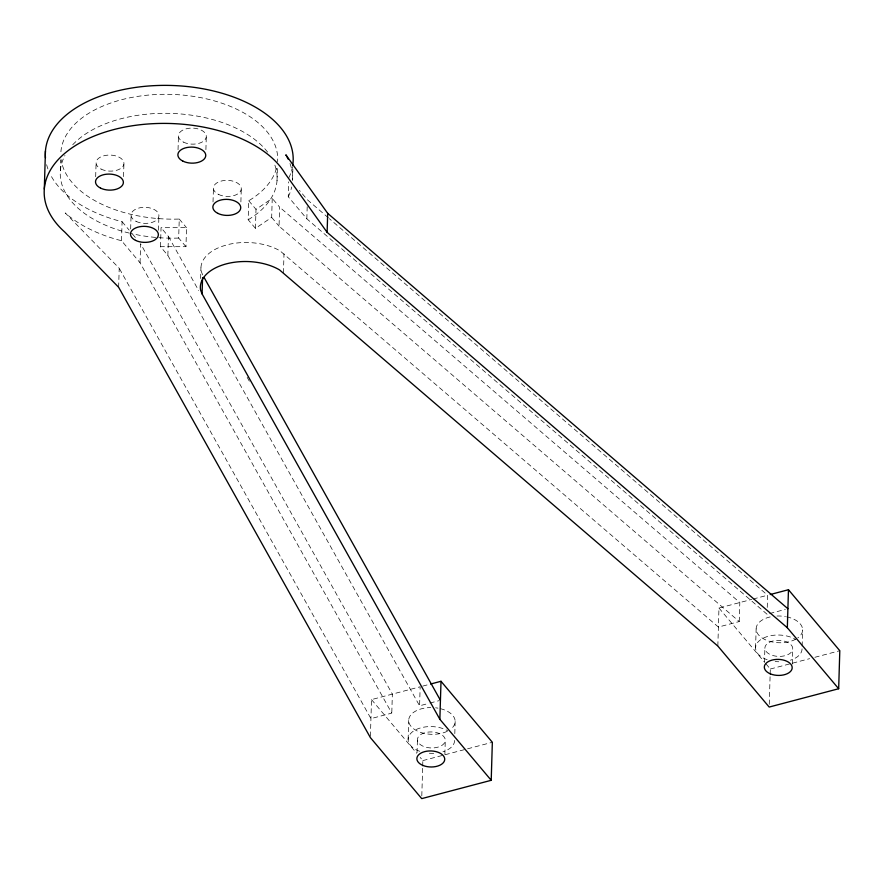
<?xml version="1.0" encoding="UTF-8"?>
<svg xmlns="http://www.w3.org/2000/svg" width="884" height="884" viewBox="0 0 884 884"><rect width="100%" height="100%" fill="white"/><g stroke="black" fill="none" stroke-linecap="round" stroke-linejoin="round"><path stroke-width="0.66" stroke-dasharray="4.42 3.31" d="M60.344 170.778L60.664 159.916M95.682 176.712L96.08 163.131M118.644 287.278L119.218 268.261L65.239 212.956A123.981 71.284 1.7 0 0 117.926 239.785L121.528 240.702L140.059 262.769L391.789 713.123L370.948 718.615L119.218 268.261M121.528 240.702L122.091 221.696L118.489 220.768A123.981 71.284 1.7 0 1 50.3 174.402M123.539 176.634L123.948 163.065M130.666 228.967L131.064 215.387M140.059 262.769L140.622 243.763L392.352 694.106L391.789 713.123M158.49 230.26L158.932 215.32M160.49 246.691L161.054 227.685L186.524 227.674L185.96 246.691L160.49 246.691L167.861 255.443L419.591 705.797L428.707 703.388M167.861 255.443L168.424 236.437L161.054 227.685M178.038 149.739L178.446 136.158M185.96 246.691L178.678 238.05L179.253 219.033L177.993 219.088A108.478 62.377 1.7 0 1 61.151 159.606M200.624 278.526L200.944 267.664M205.906 149.661L206.303 136.092M213.022 201.994L213.431 188.414M240.89 201.928L241.288 188.347M255.443 228.37L256.006 209.364L272.239 198.381L271.675 217.398L255.443 228.37L248.172 219.74L248.736 200.723L249.62 200.215A108.478 62.377 1.7 0 0 277.068 165.584M277.023 180.701L277.432 167.12M202.646 274.902L201.22 271.311A46.487 26.73 1.7 0 1 221.619 246.503L227.133 244.791A46.487 26.73 1.7 0 1 280.062 250.879L718.405 627.054L739.245 621.551L279.046 226.149L279.609 207.132L272.239 198.381M283.444 272.825L284.007 253.818M767.047 614.225L306.836 218.823L288.25 196.767L288.692 181.839M292.549 180.049L292.869 169.187M306.836 218.823L307.201 206.602M370.418 736.261L371.512 699.598L420.154 686.78L419.591 705.797M408.121 739.466L408.684 720.46M417.049 752.726L417.447 739.146M421.801 795.898L422.651 767.378M422.685 766.03L422.85 760.594L420.198 757.444M444.873 754.339L445.271 740.759A13.945 8.022 1.7 0 0 425.204 732.637A13.945 8.022 1.7 0 0 423.613 746.461A13.945 8.022 1.7 0 0 445.271 740.759M454.807 733.643L455.161 721.421M717.841 646.06L718.968 608.037L751.731 599.407M739.245 621.551L739.82 602.545L279.609 207.132M755.577 647.906L756.14 628.9M764.461 662.525L764.903 647.585M767.246 607.441L767.61 595.219L329.367 218.679M769.257 704.338L770.108 675.818M770.152 674.459L770.307 669.033L765.003 662.724M792.285 664.127L792.727 649.199A13.945 8.022 1.7 0 0 772.66 641.066A13.945 8.022 1.7 0 0 771.069 654.9A13.945 8.022 1.7 0 0 792.727 649.199M802.142 646.16L802.628 629.861M288.814 177.761L289.83 175.618A123.981 71.284 1.7 0 0 292.471 166.844M288.25 196.767L289.267 194.635A123.981 71.284 1.7 0 0 291.687 186.966M248.172 219.74L249.056 219.232A108.478 62.377 1.7 0 0 273.675 162.181M422.762 686.094L429.27 684.382M753.046 599.054L767.61 595.219M430.011 703.045L439.138 700.647M769.655 613.54L785.29 609.419M422.85 760.594L443.823 755.069M445.138 754.715L492.344 742.284M770.307 669.033L791.291 663.497M792.594 663.155L809.645 658.668M814.893 657.287L839.8 650.723M178.678 238.05L177.43 238.105A108.478 62.377 1.7 0 1 157.02 237.542M328.329 217.784L307.4 199.806L299.433 190.358M718.968 608.037L764.107 661.674M271.675 217.398L279.046 226.149M248.736 200.723L256.006 209.364M179.253 219.033L186.524 227.674M122.091 221.696L129.152 230.105M132.677 234.304L135.329 237.453M371.512 699.598L416.651 753.234M168.424 236.437L198.712 290.626M247.166 377.324L249.863 382.131M47.935 168.932A123.981 71.284 1.7 0 1 46.587 164.49M60.908 151.772A108.478 62.377 1.7 0 1 174.126 94.489A108.478 62.377 1.7 0 1 277.587 161.684M289.996 163.54A123.981 71.284 1.7 0 1 292.571 180.281M155.661 237.42A108.478 62.377 1.7 0 1 130.567 233.398M129.296 233.089A108.478 62.377 1.7 0 1 64.963 155.462M72.731 144.755A108.478 62.377 1.7 0 1 172.712 113.461A108.478 62.377 1.7 0 1 268.128 152.81M786.594 616.811A23.249 13.37 1.7 0 1 797.799 637.905M795.788 639.176A23.249 13.37 1.7 0 1 759.875 636.259A23.249 13.37 1.7 0 1 771.091 616.723M776.992 616.026A23.249 13.37 1.7 0 1 785.434 616.59M440.287 708.636A23.249 13.37 1.7 0 1 452.033 728.04M447.227 731.311A23.249 13.37 1.7 0 1 410.386 725.532A23.249 13.37 1.7 0 1 430.751 707.565M435.602 707.808A23.249 13.37 1.7 0 1 437.978 708.15M454.597 740.438A23.249 13.37 1.7 0 1 442.95 751.776M433.757 753.301A23.249 13.37 1.7 0 1 426.486 752.925M419.712 751.289A23.249 13.37 1.7 0 1 412.95 731.433A23.249 13.37 1.7 0 1 447.823 730.836M802.053 648.867A23.249 13.37 1.7 0 1 790.406 660.204M778.782 661.762A23.249 13.37 1.7 0 1 775.146 661.519M767.168 659.729A23.249 13.37 1.7 0 1 760.406 639.872A23.249 13.37 1.7 0 1 795.28 639.276M183.452 142.114A13.945 8.022 1.7 0 0 206.116 137.76A13.945 8.022 1.7 0 0 187.552 128.5A13.945 8.022 1.7 0 0 183.452 142.114M136.081 221.343A13.945 8.022 1.7 0 0 158.733 216.989A13.945 8.022 1.7 0 0 140.18 207.729A13.945 8.022 1.7 0 0 136.081 221.343M218.436 194.37A13.945 8.022 1.7 0 0 241.1 190.016A13.945 8.022 1.7 0 0 222.536 180.756A13.945 8.022 1.7 0 0 218.436 194.37M101.096 169.087A13.945 8.022 1.7 0 0 123.76 164.733A13.945 8.022 1.7 0 0 105.196 155.473A13.945 8.022 1.7 0 0 101.096 169.087"/><path stroke-width="1.33" d="M44.31 189.077L45.438 151.065M202.082 293.908L200.657 290.328A46.487 26.73 1.7 0 1 226.558 263.808A46.487 26.73 1.7 0 1 279.499 269.885L717.841 646.06L769.179 707.056L838.673 688.735L787.335 627.75L327.124 232.337L285.3 173.828A123.981 71.284 1.7 0 0 113.362 129.694A123.981 71.284 1.7 0 0 64.676 231.973L118.644 287.278L370.385 737.621L421.723 798.617L491.217 780.307L439.867 719.311L202.082 293.908L202.569 277.609M327.124 232.337L327.688 213.331L285.863 154.822A123.981 71.284 1.7 0 1 288.162 159.142M439.867 719.311L441.006 681.288L430.574 684.039M491.217 780.307L492.344 742.284L441.006 681.288M787.335 627.75L788.462 589.727L770.218 594.534M838.673 688.735L839.8 650.723L788.462 589.727M327.688 213.331L787.898 608.733M203.994 277.311L440.431 700.305M45.46 157.783A123.981 71.284 1.7 0 1 171.905 85.483A123.981 71.284 1.7 0 1 292.67 165.739M182.889 161.12A13.945 8.022 1.7 0 0 205.552 156.766A13.945 8.022 1.7 0 0 186.988 147.506A13.945 8.022 1.7 0 0 182.889 161.12M135.517 240.349A13.945 8.022 1.7 0 0 158.17 235.995A13.945 8.022 1.7 0 0 139.617 226.735A13.945 8.022 1.7 0 0 135.517 240.349M217.873 213.375A13.945 8.022 1.7 0 0 240.536 209.022A13.945 8.022 1.7 0 0 221.972 199.762A13.945 8.022 1.7 0 0 217.873 213.375M100.533 188.093A13.945 8.022 1.7 0 0 123.185 183.739A13.945 8.022 1.7 0 0 104.632 174.48A13.945 8.022 1.7 0 0 100.533 188.093M770.505 673.917A13.945 8.022 1.7 0 0 792.163 668.205A13.945 8.022 1.7 0 0 772.097 660.083A13.945 8.022 1.7 0 0 770.505 673.917M423.049 765.478A13.945 8.022 1.7 0 0 444.707 759.765A13.945 8.022 1.7 0 0 424.64 751.643A13.945 8.022 1.7 0 0 423.049 765.478"/></g></svg>
